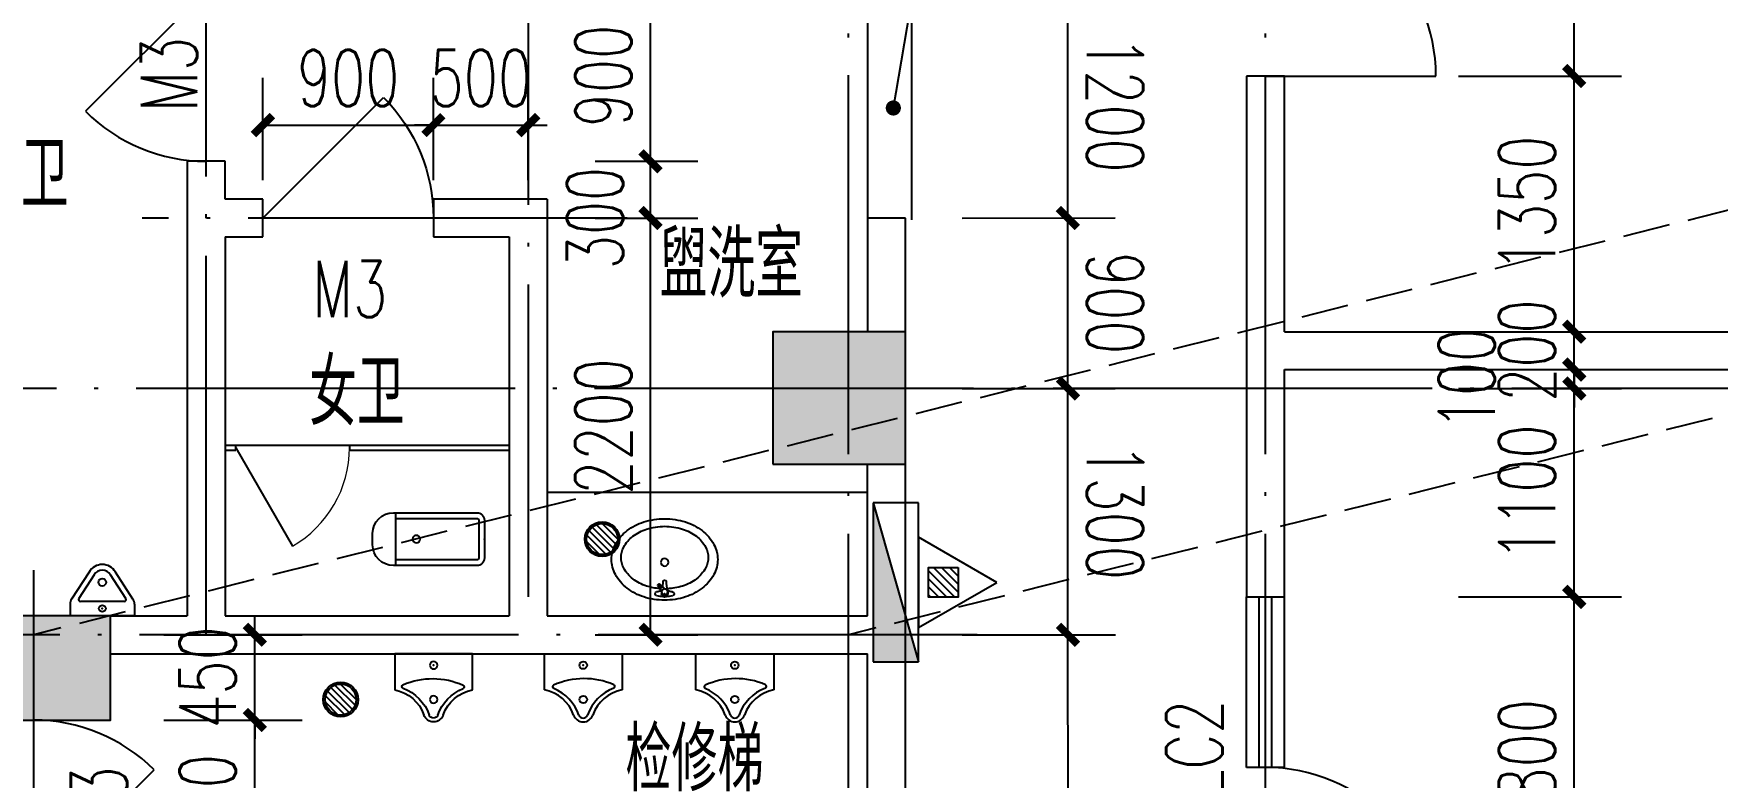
# Model space of a CAD drawing. Extents: x 63793 to 231107, y 20849 to 337643.
# Drawn here: x 184299 to 193184, y 225779 to 229705 of the extents above; entities that cross this region are included whole.
import ezdxf

# ---------------------------------------------------------------- set-up
doc = ezdxf.new("R2010")
doc.units = 0
doc.header["$LTSCALE"] = 1000
doc.header["$MEASUREMENT"] = 0
for name, pattern in [('CONTINOUS', [0]), ('DASH', [0.35, 0.25, -0.1]), ('DOTE', [2.42, 2, -0.2, 0.02, -0.2])]:
    doc.linetypes.add(name, pattern=pattern)
for name, color, linetype in [('COLUMN', 2, 'Continuous'), ('DIM_LEAD', 3, 'Continuous'), ('DOTE', 1, 'DOTE'), ('EQUIP_消火栓', 7, 'Continuous'), ('EQUIP_消防', 7, 'Continuous'), ('LATRINE', 6, 'Continuous'), ('LVTRY', 6, 'Continuous'), ('PUB_DIM', 3, 'Continuous'), ('PUB_HATCH', 8, 'Continuous'), ('PUB_TEXT', 7, 'Continuous'), ('WALL', 2, 'Continuous'), ('WINDOW', 4, 'Continuous'), ('WINDOW_TEXT', 7, 'Continuous'), ('厨卫', 30, 'Continuous'), ('填充', 8, 'Continuous')]:
    doc.layers.add(name, color=color, linetype=linetype)
doc.styles.add('_TCH_DIM', font='SIMPLEX', dxfattribs={"bigfont": 'GBCBIG'})
doc.styles.add('_TCH_DIM_T3', font='SIMPLEX', dxfattribs={"width": 0.705882, "bigfont": 'GBCBIG'})
doc.styles.add('_TCH_WINDOW', font='SIMPLEX', dxfattribs={"height": 3.5, "bigfont": 'GBCBIG'})
doc.styles.get("Standard").update_dxf_attribs({"font": 'gbenor.shx', "bigfont": 'gbcbig.shx'})
doc.dimstyles.new('_TCH_ARCH&&100', dxfattribs={"dimtxt": 297.5, "dimasz": 100, "dimexe": 250, "dimexo": 300, "dimgap": 100, "dimtad": 1, "dimdec": 0, "dimzin": 0, "dimdsep": 46, "dimtxsty": '_TCH_DIM_T3', "dimblk": 'ARCHTICK', "dimcen": 0.09, "dimclrt": 7, "dimazin": 2, "dimtfac": 1, "dimtdec": 0, "dimtix": 1, "dimtmove": 2, "dimatfit": 3, "dimfxl": 0, "dimtolj": 1, "dimtzin": 0, "dimarcsym": 0})

# ---------------------------------------------------------------- blocks, each defined once
blk = doc.blocks.new('$lvtry$00000223')
for p, q in [((-205, 0, 0), (205, 0, 0)), ((-205, -190.9, 0), (-205, 0, 0)), ((205, 0, 0), (205, -190.9, 0))]:
    blk.add_line(p, q)
for centre in [(0, -60.4, 0), (0, -241.6, 0)]:
    blk.add_circle(centre, 20)
for centre, radius, start, end in [((-152.2, -175, 0), 10, 114.10839, 248.1394), ((5.1, -526.4, 0), 395, 66.66751, 114.10839), ((157.6, -172.9, 0), 10, 290.49411, 66.66751), ((-242.8, -390.6, 0), 203.4, 19.26394, 79.28939), ((-242.8, -400.9, 0), 233.4, 19.26394, 68.1394), ((242.8, -400.9, 0), 233.4, 110.49411, 160.73606), ((242.8, -390.6, 0), 203.4, 100.71061, 160.73606), ((0.2, -305.6, 0), 54, 199.26394, 269.77771), ((0.2, -316, 0), 24, 199.26394, 269.49984), ((-0.2, -305.6, 0), 54, 270.22229, 340.73606), ((-0.2, -316, 0), 24, 270.50016, 340.73606)]:
    blk.add_arc(centre, radius, start, end)
blk.add_point((0, -60.4, 0))
blk = doc.blocks.new('drgrt')
at = {"layer": '厨卫'}
h = blk.add_hatch(dxfattribs=at)
h.set_pattern_fill('ANSI31', color=256, scale=200, angle=-90, style=0)
h.set_pattern_definition([(135, (467302.654, -452121.677), (-17.6776695, -17.6776695), [])])
h.paths.add_polyline_path([(622638.9, -8722.7, 1), (622638.9, -8886.6, 1)])
h = blk.add_hatch(dxfattribs=at)
h.set_pattern_fill('ANSI31', color=256, scale=200, angle=-90, style=0)
h.set_pattern_definition([(135, (467302.654, -452121.677), (-17.6776695, -17.6776695), [])])
h.paths.add_polyline_path([(622638.9, -8722.7, 1), (622638.9, -8886.6, 1)])
h = blk.add_hatch(dxfattribs=at)
h.set_pattern_fill('ANSI31', color=256, scale=200, angle=-90, style=0)
h.set_pattern_definition([(135, (466585.184, -452264.022), (-17.6776695, -17.6776695), [])])
h.paths.add_polyline_path([(621921.4, -8865.1, 1), (621921.4, -9028.9, 1)])
h = blk.add_hatch(dxfattribs=at)
h.set_pattern_fill('ANSI31', color=256, scale=200, angle=-90, style=0)
h.set_pattern_definition([(135, (466585.184, -452264.022), (-17.6776695, -17.6776695), [])])
h.paths.add_polyline_path([(621921.4, -8865.1, 1), (621921.4, -9028.9, 1)])
h = blk.add_hatch(dxfattribs=at)
h.set_pattern_fill('ANSI31', color=256, scale=200, angle=-90, style=0)
h.set_pattern_definition([(135, (466585.184, -453600.247), (-17.6776695, -17.6776695), [])])
h.paths.add_polyline_path([(621921.4, -10201.3, 1), (621921.4, -10365.2, 1)])
h = blk.add_hatch(dxfattribs=at)
h.set_pattern_fill('ANSI31', color=256, scale=200, angle=-90, style=0)
h.set_pattern_definition([(135, (466585.184, -453600.247), (-17.6776695, -17.6776695), [])])
h.paths.add_polyline_path([(621921.4, -10201.3, 1), (621921.4, -10365.2, 1)])
h = blk.add_hatch(dxfattribs=at)
h.set_pattern_fill('ANSI31', color=256, scale=200, angle=-90, style=0)
h.set_pattern_definition([(135, (471002.692, -454509.946), (-17.6776695, -17.6776695), [])])
h.paths.add_polyline_path([(626338.9, -11111, 1), (626338.9, -11274.9, 1)])
h = blk.add_hatch(dxfattribs=at)
h.set_pattern_fill('ANSI31', color=256, scale=200, angle=-90, style=0)
h.set_pattern_definition([(135, (471002.692, -454509.946), (-17.6776695, -17.6776695), [])])
h.paths.add_polyline_path([(626338.9, -11111, 1), (626338.9, -11274.9, 1)])
h = blk.add_hatch(dxfattribs=at)
h.set_pattern_fill('ANSI31', color=256, scale=200, angle=-90, style=0)
h.set_pattern_definition([(135, (469622.653, -455356.53), (-17.6776695, -17.6776695), [])])
h.paths.add_polyline_path([(624958.9, -11957.6, 1), (624958.9, -12121.4, 1)])
h = blk.add_hatch(dxfattribs=at)
h.set_pattern_fill('ANSI31', color=256, scale=200, angle=-90, style=0)
h.set_pattern_definition([(135, (469622.653, -455356.53), (-17.6776695, -17.6776695), [])])
h.paths.add_polyline_path([(624958.9, -11957.6, 1), (624958.9, -12121.4, 1)])
h = blk.add_hatch(dxfattribs=at)
h.set_pattern_fill('ANSI31', color=256, scale=200, angle=-90, style=0)
h.set_pattern_definition([(135, (464652.654, -456055.464), (-17.6776695, -17.6776695), [])])
h.paths.add_polyline_path([(619988.9, -12656.5, 1), (619988.9, -12820.4, 1)])
h = blk.add_hatch(dxfattribs=at)
h.set_pattern_fill('ANSI31', color=256, scale=200, angle=-90, style=0)
h.set_pattern_definition([(135, (464652.654, -456055.464), (-17.6776695, -17.6776695), [])])
h.paths.add_polyline_path([(619988.9, -12656.5, 1), (619988.9, -12820.4, 1)])
h = blk.add_hatch(dxfattribs=at)
h.set_pattern_fill('ANSI31', color=256, scale=200, angle=-90, style=0)
h.set_pattern_definition([(135, (468150.352, -456956.53), (-17.6776695, -17.6776695), [])])
h.paths.add_polyline_path([(623486.6, -13557.6, 1), (623486.6, -13721.4, 1)])
h = blk.add_hatch(dxfattribs=at)
h.set_pattern_fill('ANSI31', color=256, scale=200, angle=-90, style=0)
h.set_pattern_definition([(135, (468150.352, -456956.53), (-17.6776695, -17.6776695), [])])
h.paths.add_polyline_path([(623486.6, -13557.6, 1), (623486.6, -13721.4, 1)])
h = blk.add_hatch(dxfattribs=at)
h.set_pattern_fill('ANSI31', color=256, scale=200, angle=-90, style=0)
h.set_pattern_definition([(135, (464652.654, -460015.187), (-17.6776695, -17.6776695), [])])
h.paths.add_polyline_path([(619988.9, -16616.2, 1), (619988.9, -16780.1, 1)])
for centre, radius in [((622638.9, -8804.7), 91.9), ((622638.9, -8804.7), 91.9), ((622638.9, -8804.7), 81.9), ((622638.9, -8804.7), 81.9), ((621921.4, -8947), 91.9), ((621921.4, -8947), 91.9), ((621921.4, -8947), 81.9), ((621921.4, -8947), 81.9), ((621921.4, -10283.2), 91.9), ((621921.4, -10283.2), 91.9), ((621921.4, -10283.2), 81.9), ((621921.4, -10283.2), 81.9), ((626338.9, -11192.9, 0), 91.9), ((626338.9, -11192.9, 0), 91.9), ((626338.9, -11192.9, 0), 81.9), ((626338.9, -11192.9, 0), 81.9), ((624958.9, -12039.5), 91.9), ((624958.9, -12039.5), 91.9), ((624958.9, -12039.5), 81.9), ((624958.9, -12039.5), 81.9), ((619988.9, -12738.4), 91.9), ((619988.9, -12738.4), 91.9), ((619988.9, -12738.4), 81.9), ((619988.9, -12738.4), 81.9), ((623486.6, -13639.5), 91.9), ((623486.6, -13639.5), 91.9), ((623486.6, -13639.5), 81.9), ((623486.6, -13639.5), 81.9), ((619988.9, -16698.2), 91.9), ((619988.9, -16698.2), 81.9)]:
    blk.add_circle(centre, radius, dxfattribs=at)
blk = doc.blocks.new('$TwtSys$00000434')
for p, q in [((-0.5, 0.5), (-0.5, -0.5)), ((-0.5, -0.5), (0.5, 0.5)), ((0.5, 0.5), (-0.5, 0.5)), ((0.5, -0.5), (0.5, 0.5)), ((-0.5, -0.5), (0.5, -0.5))]:
    blk.add_line(p, q)
blk.add_solid([(0.5, -0.5), (0.5, 0.5), (-0.5, -0.5)])
blk = doc.blocks.new('$ATTACHMENT$00000214')
h = blk.add_hatch()
h.set_pattern_fill('ANSI31', color=256, scale=200, style=0)
h.set_pattern_definition([(45, (-38543.802, -6842.639), (-17.67767, 17.67767), [])])
h.paths.add_polyline_path([(-64.9, 1.9), (64.9, 1.9), (64.9, -127.9), (-64.9, -127.9)])
for points in [[(0, 171.8), (-198.4, -171.8), (198.4, -171.8)], [(-64.9, 1.9), (64.9, 1.9), (64.9, -127.9), (-64.9, -127.9)]]:
    blk.add_lwpolyline(points, close=True)
blk = doc.blocks.new('dsff')
at = {"layer": 'EQUIP_消火栓', "xscale": 840, "yscale": 240, "zscale": 840, "rotation": 270}
blk.add_blockref('$TwtSys$00000434', (399349, -10216.9), dxfattribs=at)
at = {"layer": 'EQUIP_消防', "xscale": 1.2, "yscale": 1.2, "zscale": 1.2, "rotation": 270}
blk.add_blockref('$ATTACHMENT$00000214', (399675.2, -10216.9), dxfattribs=at)
blk = doc.blocks.new('_ArchTick')
at = {"color": 0, "linetype": 'ByBlock', "const_width": 0.4}
blk.add_lwpolyline([(-0.5, -0.5), (0.5, 0.5)], dxfattribs=at)
blk = doc.blocks.new('*D1113')
at = {"layer": 'Defpoints', "color": 0, "transparency": 16777216}
for p in [(191518.8, 226731.2), (192429, 226731.2), (191518.8, 224931.2)]:
    blk.add_point(p, dxfattribs=at)
at = {"layer": 'PUB_DIM', "color": 0, "lineweight": -2, "transparency": 16777216}
for p, q in [((191818.8, 226731.2), (192679, 226731.2)), ((192429, 224931.2), (192429, 226731.2)), ((191818.8, 224931.2), (192679, 224931.2))]:
    blk.add_line(p, q, dxfattribs=at)
at = {"layer": 'PUB_DIM', "color": 0, "lineweight": -2, "transparency": 16777216, "xscale": 100, "yscale": 100, "zscale": 100}
for p, rotation in [((192429, 226731.2), 90), ((192429, 224931.2), 270)]:
    blk.add_blockref('_ArchTick', p, dxfattribs=dict(at, rotation=rotation))
at = {"layer": 'PUB_DIM', "color": 7, "transparency": 16777216, "insert": (192180.3, 225831.2), "char_height": 297.5, "attachment_point": 5, "rotation": 90, "style": '_TCH_DIM_T3'}
blk.add_mtext('\\A1;1800', dxfattribs=at)
blk = doc.blocks.new('*D1114')
at = {"layer": 'Defpoints', "color": 0, "transparency": 16777216}
for p in [(191518.8, 227831.2), (192429, 227831.2), (191518.8, 226731.2)]:
    blk.add_point(p, dxfattribs=at)
at = {"layer": 'PUB_DIM', "color": 0, "lineweight": -2, "transparency": 16777216}
for p, q in [((191818.8, 227831.2), (192679, 227831.2)), ((192429, 226731.2), (192429, 227831.2)), ((191818.8, 226731.2), (192679, 226731.2))]:
    blk.add_line(p, q, dxfattribs=at)
at = {"layer": 'PUB_DIM', "color": 0, "lineweight": -2, "transparency": 16777216, "xscale": 100, "yscale": 100, "zscale": 100}
for p, rotation in [((192429, 227831.2), 90), ((192429, 226731.2), 270)]:
    blk.add_blockref('_ArchTick', p, dxfattribs=dict(at, rotation=rotation))
at = {"layer": 'PUB_DIM', "color": 7, "transparency": 16777216, "insert": (192180.3, 227281.2), "char_height": 297.5, "attachment_point": 5, "rotation": 90, "style": '_TCH_DIM_T3'}
blk.add_mtext('\\A1;1100', dxfattribs=at)
blk = doc.blocks.new('*D1115')
at = {"layer": 'Defpoints', "color": 0, "transparency": 16777216}
for p in [(191518.8, 227931.2), (192429, 227931.2), (191518.8, 227831.2)]:
    blk.add_point(p, dxfattribs=at)
at = {"layer": 'PUB_DIM', "color": 0, "lineweight": -2, "transparency": 16777216}
for p, q in [((192429, 227931.2), (192429, 228031.2)), ((191818.8, 227931.2), (192679, 227931.2)), ((192429, 227831.2), (192429, 227931.2)), ((191818.8, 227831.2), (192679, 227831.2)), ((192429, 227831.2), (192429, 227731.2))]:
    blk.add_line(p, q, dxfattribs=at)
at = {"layer": 'PUB_DIM', "color": 0, "lineweight": -2, "transparency": 16777216, "xscale": 100, "yscale": 100, "zscale": 100}
for p, rotation in [((192429, 227931.2), 270), ((192429, 227831.2), 90)]:
    blk.add_blockref('_ArchTick', p, dxfattribs=dict(at, rotation=rotation))
at = {"layer": 'PUB_DIM', "color": 7, "transparency": 16777216, "insert": (191861.5, 227881.2), "char_height": 297.5, "attachment_point": 5, "rotation": 90, "style": '_TCH_DIM_T3'}
blk.add_mtext('\\A1;100', dxfattribs=at)
blk = doc.blocks.new('*D1116')
at = {"layer": 'Defpoints', "color": 0, "transparency": 16777216}
for p in [(191518.8, 228131.2), (192429, 228131.2), (191518.8, 227931.2)]:
    blk.add_point(p, dxfattribs=at)
at = {"layer": 'PUB_DIM', "color": 0, "lineweight": -2, "transparency": 16777216}
for p, q in [((192429, 228131.2), (192429, 228231.2)), ((191818.8, 228131.2), (192679, 228131.2)), ((192429, 227931.2), (192429, 228131.2)), ((191818.8, 227931.2), (192679, 227931.2)), ((192429, 227931.2), (192429, 227831.2))]:
    blk.add_line(p, q, dxfattribs=at)
at = {"layer": 'PUB_DIM', "color": 0, "lineweight": -2, "transparency": 16777216, "xscale": 100, "yscale": 100, "zscale": 100}
for p, rotation in [((192429, 228131.2), 270), ((192429, 227931.2), 90)]:
    blk.add_blockref('_ArchTick', p, dxfattribs=dict(at, rotation=rotation))
at = {"layer": 'PUB_DIM', "color": 7, "transparency": 16777216, "insert": (192180.3, 228031.2), "char_height": 297.5, "attachment_point": 5, "rotation": 90, "style": '_TCH_DIM_T3'}
blk.add_mtext('\\A1;200', dxfattribs=at)
blk = doc.blocks.new('*D1117')
at = {"layer": 'Defpoints', "color": 0, "transparency": 16777216}
for p in [(191518.8, 229480.9), (192429, 229480.9), (191518.8, 228131.2)]:
    blk.add_point(p, dxfattribs=at)
at = {"layer": 'PUB_DIM', "color": 0, "lineweight": -2, "transparency": 16777216}
for p, q in [((191818.8, 229480.9), (192679, 229480.9)), ((192429, 228131.2), (192429, 229480.9)), ((191818.8, 228131.2), (192679, 228131.2))]:
    blk.add_line(p, q, dxfattribs=at)
at = {"layer": 'PUB_DIM', "color": 0, "lineweight": -2, "transparency": 16777216, "xscale": 100, "yscale": 100, "zscale": 100}
for p, rotation in [((192429, 229480.9), 90), ((192429, 228131.2), 270)]:
    blk.add_blockref('_ArchTick', p, dxfattribs=dict(at, rotation=rotation))
at = {"layer": 'PUB_DIM', "color": 7, "transparency": 16777216, "insert": (192180.3, 228806), "char_height": 297.5, "attachment_point": 5, "rotation": 90, "style": '_TCH_DIM_T3'}
blk.add_mtext('\\A1;1350', dxfattribs=at)
blk = doc.blocks.new('*D1118')
at = {"layer": 'Defpoints', "color": 0, "transparency": 16777216}
for p in [(191518.8, 231280.9), (192429, 231280.9), (191518.8, 229480.9)]:
    blk.add_point(p, dxfattribs=at)
at = {"layer": 'PUB_DIM', "color": 0, "lineweight": -2, "transparency": 16777216}
for p, q in [((191818.8, 231280.9), (192679, 231280.9)), ((192429, 229480.9), (192429, 231280.9)), ((191818.8, 229480.9), (192679, 229480.9))]:
    blk.add_line(p, q, dxfattribs=at)
at = {"layer": 'PUB_DIM', "color": 0, "lineweight": -2, "transparency": 16777216, "xscale": 100, "yscale": 100, "zscale": 100}
for p, rotation in [((192429, 231280.9), 90), ((192429, 229480.9), 270)]:
    blk.add_blockref('_ArchTick', p, dxfattribs=dict(at, rotation=rotation))
at = {"layer": 'PUB_DIM', "color": 7, "transparency": 16777216, "insert": (192180.3, 230380.9), "char_height": 297.5, "attachment_point": 5, "rotation": 90, "style": '_TCH_DIM_T3'}
blk.add_mtext('\\A1;1800', dxfattribs=at)
blk = doc.blocks.new('*D1181')
at = {"layer": 'Defpoints', "color": 0, "transparency": 16777216}
for p in [(186909, 229221.8), (186409, 228631.2), (186909, 228631.2)]:
    blk.add_point(p, dxfattribs=at)
at = {"layer": 'PUB_DIM', "color": 0, "lineweight": -2, "transparency": 16777216}
for p, q in [((186409, 228931.2), (186409, 229471.8)), ((186909, 228931.2), (186909, 229471.8)), ((186409, 229221.8), (186309, 229221.8)), ((186409, 229221.8), (186909, 229221.8)), ((186909, 229221.8), (187009, 229221.8))]:
    blk.add_line(p, q, dxfattribs=at)
at = {"layer": 'PUB_DIM', "color": 0, "lineweight": -2, "transparency": 16777216, "xscale": 100, "yscale": 100, "zscale": 100}
blk.add_blockref('_ArchTick', (186409, 229221.8), dxfattribs=at)
at = {"layer": 'PUB_DIM', "color": 0, "lineweight": -2, "transparency": 16777216, "xscale": 100, "yscale": 100, "zscale": 100, "rotation": 180}
blk.add_blockref('_ArchTick', (186909, 229221.8), dxfattribs=at)
at = {"layer": 'PUB_DIM', "color": 7, "transparency": 16777216, "insert": (186659, 229470.5), "char_height": 297.5, "attachment_point": 5, "style": '_TCH_DIM_T3'}
blk.add_mtext('\\A1;500', dxfattribs=at)
blk = doc.blocks.new('*D1182')
at = {"layer": 'Defpoints', "color": 0, "transparency": 16777216}
for p in [(186409, 229221.8), (185509, 228631.2), (186409, 228631.2)]:
    blk.add_point(p, dxfattribs=at)
at = {"layer": 'PUB_DIM', "color": 0, "lineweight": -2, "transparency": 16777216}
for p, q in [((185509, 228931.2), (185509, 229471.8)), ((186409, 228931.2), (186409, 229471.8)), ((185509, 229221.8), (186409, 229221.8))]:
    blk.add_line(p, q, dxfattribs=at)
at = {"layer": 'PUB_DIM', "color": 0, "lineweight": -2, "transparency": 16777216, "xscale": 100, "yscale": 100, "zscale": 100, "rotation": 180}
blk.add_blockref('_ArchTick', (185509, 229221.8), dxfattribs=at)
at = {"layer": 'PUB_DIM', "color": 0, "lineweight": -2, "transparency": 16777216, "xscale": 100, "yscale": 100, "zscale": 100}
blk.add_blockref('_ArchTick', (186409, 229221.8), dxfattribs=at)
at = {"layer": 'PUB_DIM', "color": 7, "transparency": 16777216, "insert": (185959, 229470.5), "char_height": 297.5, "attachment_point": 5, "style": '_TCH_DIM_T3'}
blk.add_mtext('\\A1;900', dxfattribs=at)
blk = doc.blocks.new('*D1215')
at = {"layer": 'Defpoints', "color": 0, "transparency": 16777216}
for p in [(184686.5, 226531.2), (185466.3, 226531.2), (184686.5, 226081.2)]:
    blk.add_point(p, dxfattribs=at)
at = {"layer": 'PUB_DIM', "color": 0, "lineweight": -2, "transparency": 16777216}
for p, q in [((185466.3, 226531.2), (185466.3, 226631.2)), ((184986.5, 226531.2), (185716.3, 226531.2)), ((185466.3, 226081.2), (185466.3, 226531.2)), ((184986.5, 226081.2), (185716.3, 226081.2)), ((185466.3, 226081.2), (185466.3, 225981.2))]:
    blk.add_line(p, q, dxfattribs=at)
at = {"layer": 'PUB_DIM', "color": 0, "lineweight": -2, "transparency": 16777216, "xscale": 100, "yscale": 100, "zscale": 100}
for p, rotation in [((185466.3, 226531.2), 270), ((185466.3, 226081.2), 90)]:
    blk.add_blockref('_ArchTick', p, dxfattribs=dict(at, rotation=rotation))
at = {"layer": 'PUB_DIM', "color": 7, "transparency": 16777216, "insert": (185217.5, 226306.2), "char_height": 297.5, "attachment_point": 5, "rotation": 90, "style": '_TCH_DIM_T3'}
blk.add_mtext('\\A1;450', dxfattribs=at)
blk = doc.blocks.new('*D1216')
at = {"layer": 'Defpoints', "color": 0, "transparency": 16777216}
for p in [(184686.5, 226081.2), (185466.3, 226081.2), (184686.5, 225181.2)]:
    blk.add_point(p, dxfattribs=at)
at = {"layer": 'PUB_DIM', "color": 0, "lineweight": -2, "transparency": 16777216}
for p, q in [((184986.5, 226081.2), (185716.3, 226081.2)), ((185466.3, 225181.2), (185466.3, 226081.2)), ((184986.5, 225181.2), (185716.3, 225181.2))]:
    blk.add_line(p, q, dxfattribs=at)
at = {"layer": 'PUB_DIM', "color": 0, "lineweight": -2, "transparency": 16777216, "xscale": 100, "yscale": 100, "zscale": 100}
for p, rotation in [((185466.3, 226081.2), 90), ((185466.3, 225181.2), 270)]:
    blk.add_blockref('_ArchTick', p, dxfattribs=dict(at, rotation=rotation))
at = {"layer": 'PUB_DIM', "color": 7, "transparency": 16777216, "insert": (185217.5, 225631.2), "char_height": 297.5, "attachment_point": 5, "rotation": 90, "style": '_TCH_DIM_T3'}
blk.add_mtext('\\A1;900', dxfattribs=at)
blk = doc.blocks.new('*D1224')
at = {"layer": 'Defpoints', "color": 0, "transparency": 16777216}
for p in [(188899.5, 226531.2), (189757.5, 226531.4), (188900.5, 223331.2)]:
    blk.add_point(p, dxfattribs=at)
at = {"layer": 'PUB_DIM', "color": 0, "lineweight": -2, "transparency": 16777216}
for p, q in [((189199.5, 226531.3), (190007.5, 226531.5)), ((189758.6, 223331.4), (189757.5, 226531.4)), ((189200.5, 223331.3), (190008.6, 223331.5))]:
    blk.add_line(p, q, dxfattribs=at)
at = {"layer": 'PUB_DIM', "color": 0, "lineweight": -2, "transparency": 16777216, "xscale": 100, "yscale": 100, "zscale": 100}
for p, rotation in [((189757.5, 226531.4), 90.01919057545578), ((189758.6, 223331.4), 270.0191905754558)]:
    blk.add_blockref('_ArchTick', p, dxfattribs=dict(at, rotation=rotation))
at = {"layer": 'PUB_DIM', "color": 7, "transparency": 16777216, "insert": (190006.8, 224931.5), "char_height": 297.5, "attachment_point": 5, "rotation": 270.01919, "style": '_TCH_DIM_T3'}
blk.add_mtext('\\A1;3200', dxfattribs=at)
blk = doc.blocks.new('*D1225')
at = {"layer": 'Defpoints', "color": 0, "transparency": 16777216}
for p in [(188899, 227830.9), (189757, 227831.2), (188899.5, 226531.2)]:
    blk.add_point(p, dxfattribs=at)
at = {"layer": 'PUB_DIM', "color": 0, "lineweight": -2, "transparency": 16777216}
for p, q in [((189199, 227831), (190007, 227831.3)), ((189757.5, 226531.4), (189757, 227831.2)), ((189199.5, 226531.3), (190007.5, 226531.5))]:
    blk.add_line(p, q, dxfattribs=at)
at = {"layer": 'PUB_DIM', "color": 0, "lineweight": -2, "transparency": 16777216, "xscale": 100, "yscale": 100, "zscale": 100}
for p, rotation in [((189757, 227831.2), 90.01919057545558), ((189757.5, 226531.4), 270.0191905754556)]:
    blk.add_blockref('_ArchTick', p, dxfattribs=dict(at, rotation=rotation))
at = {"layer": 'PUB_DIM', "color": 7, "transparency": 16777216, "insert": (190006, 227181.4), "char_height": 297.5, "attachment_point": 5, "rotation": 270.01919, "style": '_TCH_DIM_T3'}
blk.add_mtext('\\A1;1300', dxfattribs=at)
blk = doc.blocks.new('*D1226')
at = {"layer": 'Defpoints', "color": 0, "transparency": 16777216}
for p in [(188898.7, 228731.2), (189756.7, 228731.4), (188899, 227830.9)]:
    blk.add_point(p, dxfattribs=at)
at = {"layer": 'PUB_DIM', "color": 0, "lineweight": -2, "transparency": 16777216}
for p, q in [((189198.7, 228731.3), (190006.7, 228731.5)), ((189757, 227831.2), (189756.7, 228731.4)), ((189199, 227831), (190007, 227831.3))]:
    blk.add_line(p, q, dxfattribs=at)
at = {"layer": 'PUB_DIM', "color": 0, "lineweight": -2, "transparency": 16777216, "xscale": 100, "yscale": 100, "zscale": 100}
for p, rotation in [((189756.7, 228731.4), 90.01919057545501), ((189757, 227831.2), 270.019190575455)]:
    blk.add_blockref('_ArchTick', p, dxfattribs=dict(at, rotation=rotation))
at = {"layer": 'PUB_DIM', "color": 7, "transparency": 16777216, "insert": (190005.6, 228281.4), "char_height": 297.5, "attachment_point": 5, "rotation": 270.01919, "style": '_TCH_DIM_T3'}
blk.add_mtext('\\A1;900', dxfattribs=at)
blk = doc.blocks.new('*D1227')
at = {"layer": 'Defpoints', "color": 0, "transparency": 16777216}
for p in [(188898.3, 229931.2), (189756.3, 229931.4), (188898.7, 228731.2)]:
    blk.add_point(p, dxfattribs=at)
at = {"layer": 'PUB_DIM', "color": 0, "lineweight": -2, "transparency": 16777216}
for p, q in [((189198.3, 229931.3), (190006.3, 229931.5)), ((189756.7, 228731.4), (189756.3, 229931.4)), ((189198.7, 228731.3), (190006.7, 228731.5))]:
    blk.add_line(p, q, dxfattribs=at)
at = {"layer": 'PUB_DIM', "color": 0, "lineweight": -2, "transparency": 16777216, "xscale": 100, "yscale": 100, "zscale": 100}
for p, rotation in [((189756.3, 229931.4), 90.01919057545673), ((189756.7, 228731.4), 270.0191905754567)]:
    blk.add_blockref('_ArchTick', p, dxfattribs=dict(at, rotation=rotation))
at = {"layer": 'PUB_DIM', "color": 7, "transparency": 16777216, "insert": (190005.3, 229331.5), "char_height": 297.5, "attachment_point": 5, "rotation": 270.01919, "style": '_TCH_DIM_T3'}
blk.add_mtext('\\A1;1200', dxfattribs=at)
blk = doc.blocks.new('*D1229')
at = {"layer": 'Defpoints', "color": 0, "transparency": 16777216}
for p in [(186961.8, 228731.2), (187554.4, 228731.2), (186961.8, 226531.2)]:
    blk.add_point(p, dxfattribs=at)
at = {"layer": 'PUB_DIM', "color": 0, "lineweight": -2, "transparency": 16777216}
for p, q in [((187261.8, 228731.2), (187804.4, 228731.2)), ((187554.4, 226531.2), (187554.4, 228731.2)), ((187261.8, 226531.2), (187804.4, 226531.2))]:
    blk.add_line(p, q, dxfattribs=at)
at = {"layer": 'PUB_DIM', "color": 0, "lineweight": -2, "transparency": 16777216, "xscale": 100, "yscale": 100, "zscale": 100}
for p, rotation in [((187554.4, 228731.2), 90), ((187554.4, 226531.2), 270)]:
    blk.add_blockref('_ArchTick', p, dxfattribs=dict(at, rotation=rotation))
at = {"layer": 'PUB_DIM', "color": 7, "transparency": 16777216, "insert": (187305.7, 227631.2), "char_height": 297.5, "attachment_point": 5, "rotation": 90, "style": '_TCH_DIM_T3'}
blk.add_mtext('\\A1;2200', dxfattribs=at)
blk = doc.blocks.new('*D1230')
at = {"layer": 'Defpoints', "color": 0, "transparency": 16777216}
for p in [(186961.8, 229031.2), (187554.4, 229031.2), (186961.8, 228731.2)]:
    blk.add_point(p, dxfattribs=at)
at = {"layer": 'PUB_DIM', "color": 0, "lineweight": -2, "transparency": 16777216}
for p, q in [((187261.8, 229031.2), (187804.4, 229031.2)), ((187554.4, 228731.2), (187554.4, 229031.2)), ((187261.8, 228731.2), (187804.4, 228731.2))]:
    blk.add_line(p, q, dxfattribs=at)
at = {"layer": 'PUB_DIM', "color": 0, "lineweight": -2, "transparency": 16777216, "xscale": 100, "yscale": 100, "zscale": 100}
for p, rotation in [((187554.4, 229031.2), 90), ((187554.4, 228731.2), 270)]:
    blk.add_blockref('_ArchTick', p, dxfattribs=dict(at, rotation=rotation))
at = {"layer": 'PUB_DIM', "color": 7, "transparency": 16777216, "insert": (187261.8, 228731.2), "char_height": 297.5, "attachment_point": 5, "rotation": 90, "style": '_TCH_DIM_T3'}
blk.add_mtext('\\A1;300', dxfattribs=at)
blk = doc.blocks.new('*D1231')
at = {"layer": 'Defpoints', "color": 0, "transparency": 16777216}
for p in [(186961.8, 229931.2), (187554.4, 229931.2), (186961.8, 229031.2)]:
    blk.add_point(p, dxfattribs=at)
at = {"layer": 'PUB_DIM', "color": 0, "lineweight": -2, "transparency": 16777216}
for p, q in [((187261.8, 229931.2), (187804.4, 229931.2)), ((187554.4, 229031.2), (187554.4, 229931.2)), ((187261.8, 229031.2), (187804.4, 229031.2))]:
    blk.add_line(p, q, dxfattribs=at)
at = {"layer": 'PUB_DIM', "color": 0, "lineweight": -2, "transparency": 16777216, "xscale": 100, "yscale": 100, "zscale": 100}
for p, rotation in [((187554.4, 229931.2), 90), ((187554.4, 229031.2), 270)]:
    blk.add_blockref('_ArchTick', p, dxfattribs=dict(at, rotation=rotation))
at = {"layer": 'PUB_DIM', "color": 7, "transparency": 16777216, "insert": (187305.7, 229481.2), "char_height": 297.5, "attachment_point": 5, "rotation": 90, "style": '_TCH_DIM_T3'}
blk.add_mtext('\\A1;900', dxfattribs=at)
blk = doc.blocks.new('_FZH')
blk.add_lwpolyline([(-0.5, -0.5), (0.5, -0.5), (0.5, 0.5), (-0.5, 0.5)], close=True)
at = {"layer": 'PUB_HATCH'}
blk.add_solid([(-0.5, -0.5), (0.5, -0.5), (-0.5, 0.5), (0.5, 0.5)], dxfattribs=at)
blk = doc.blocks.new('$DorLib2D$00000136')
at = {"color": 0, "linetype": 'DASH'}
blk.add_line((0.5075, 0.6667), (-0.5075, 0.6667), dxfattribs=at)
at = {"color": 0, "linetype": 'Continuous'}
blk.add_line((-0.5, -0.5), (0.5, -0.5), dxfattribs=at)
blk = doc.blocks.new('$DorLib2D$00000114')
at = {"color": 0}
blk.add_line((0.5, 0), (-0.2071, 0.7071), dxfattribs=at)
blk.add_arc((0.5, 0), 1, 135, 180, dxfattribs=at)
blk = doc.blocks.new('$lvtry$00000221')
for p, q in [((-170, 0, 0), (170, 0, 0)), ((-170, -61.1, 0), (-170, 0, 0)), ((-161.9, -88.4, 0), (-69.3, -230.6, 0)), ((-115.8, -76, 0), (115.8, -76, 0)), ((69.3, -230.6, 0), (161.9, -88.4, 0)), ((170, -61.1, 0), (170, 0, 0)), ((-124.2, -91.5, 0), (-43.3, -215.6, 0)), ((43.3, -215.6, 0), (124.2, -91.5, 0))]:
    blk.add_line(p, q)
for centre, radius in [((0, -38, 0), 17.7), ((0, -177, 0), 20)]:
    blk.add_circle(centre, radius)
for centre, radius, start, end in [((-120, -61.1, 0), 50, 180, 213.0863), ((-115.8, -86, 0), 10, 90, 213.0863), ((115.8, -86, 0), 10, 326.9137, 90), ((120, -61.1, 0), 50, 326.9137, 0), ((0, -190.6, 0), 80, 210, 330), ((0, -190.6, 0), 50, 210, 330)]:
    blk.add_arc(centre, radius, start, end)
blk.add_point((0, -38, 0))
blk = doc.blocks.new('$TCHSYS$APDOOR2D')
blk.add_line((0.5, 0), (0, 0.866))
at = {"lineweight": 13}
blk.add_arc((0.5, 0), 1, 120, 180, dxfattribs=at)
blk = doc.blocks.new('$lvtry$00000193')
for p, q in [((-16.7, -42.8, 0), (-16.7, -32.9, 0)), ((16.7, -42.8, 0), (16.7, -32.9, 0))]:
    blk.add_line(p, q)
at = {"elevation": 0}
blk.add_lwpolyline([(280, -215, 0.12431), (260, -135.8, 0.105707), (198, -63, 0.086941), (110.2, -17.1, 0.077137), (0, 0, 0.077137), (-110.2, -17.1, 0.086941), (-198, -63, 0.105707), (-260, -135.8, 0.12431), (-280, -215, 0.12431), (-260, -294.2, 0.105707), (-198, -367, 0.086941), (-110.2, -412.9, 0.077137), (0, -430, 0.077137), (110.2, -412.9, 0.086941), (198, -367, 0.105707), (260, -294.2, 0.12431)], format="xyb", close=True, dxfattribs=at)
blk.add_lwpolyline([(-25.3, -61, 0.056876), (-95, -74.7, 0.086941), (-167.5, -112.6, 0.105707), (-216, -169.5, 0.12431), (-230, -225, 0.12431), (-216, -280.5, 0.105707), (-167.5, -337.4, 0.086941), (-95, -375.3, 0.077137), (0, -390, 0.077137), (95, -375.3, 0.086941), (167.5, -337.4, 0.105707), (216, -280.5, 0.12431), (230, -225, 0.12431), (216, -169.5, 0.105707), (167.5, -112.6, 0.086941), (95, -74.7, 0.06676), (12.9, -60.3, 0.06676)], format="xyb", dxfattribs=at)
for centre, radius in [((0, -42.8, 0), 16.7), ((0, -200, 0), 20)]:
    blk.add_circle(centre, radius)
for centre, radius, start, end in [((-40.2, -33.6, 0), 10.1, 106.60956, 258.16482), ((-64.3, 233.9, 0), 258.7, 274.70692, 282.37316), ((-74.6, -212.9, 0), 172.6, 71.36005, 79.18732), ((-28.9, -79.5, 0), 6.77, 155.34398, 308.32242), ((-171, 19, 0), 166.2, 324.84107, 338.13372), ((-171, 19, 0), 169.7, 324.84107, 331.35233), ((-28.9, -79.5, 0), 3.37, 155.34398, 308.32242), ((100.4, -194.3, 0), 169.7, 132.31406, 138.82532), ((100.4, -194.3, 0), 166.2, 125.53268, 138.82532), ((-12.3, -58.4, 0), 10.6, 201.89238, 261.77402), ((0, -32.9, 0), 16.7, 0, 180), ((-381.1, -115.2, 0), 372.2, 2.39824, 6.76269), ((64.3, 233.9, 0), 258.7, 257.62684, 265.29308), ((381.1, -115.2, 0), 372.2, 170.10083, 177.60176), ((74.6, -212.9, 0), 172.6, 100.81268, 110.41907), ((40.2, -33.6, 0), 10.1, 281.83518, 73.39044), ((0, -95.9, 0), 9.9, 201.78369, 338.21631)]:
    blk.add_arc(centre, radius, start, end)
blk.add_point((0, -32.9, 0))
blk = doc.blocks.new('$lvtry$00000202')
for p, q in [((-139.8, -40, 0), (-139.8, -479.7, 0)), ((-109.8, -40, 0), (-109.8, -469.7, 0)), ((99.8, 0, 0), (-99.8, 0, 0)), ((99.8, -30, 0), (-99.8, -30, 0)), ((109.8, -469.7, 0), (109.8, -40, 0)), ((139.8, -479.7, 0), (139.8, -40, 0)), ((139.8, -469.7, 0), (-139.8, -469.7, 0)), ((-29.8, -589.7, 0), (29.8, -589.7, 0))]:
    blk.add_line(p, q)
blk.add_circle((0, -358.6, 0), 20)
for centre, radius, start, end in [((-99.8, -40, 0), 40, 90, 180), ((-99.8, -40, 0), 10, 90, 180), ((99.8, -40, 0), 40, 0, 90), ((99.8, -40, 0), 10, 0, 90), ((-29.8, -479.7, 0), 110, 180, 270), ((29.8, -479.7, 0), 110, 270, 0)]:
    blk.add_arc(centre, radius, start, end)
blk.add_point((0, 0))

msp = doc.modelspace()

# ---------------------------------------------------------------- linework, layer by layer
at = {"layer": 'DIM_LEAD'}
msp.add_line((188835.8, 229312.2), (189225.8, 231609.1), dxfattribs=at)
at = {"layer": 'DIM_LEAD', "const_width": 40}
msp.add_lwpolyline([(188832.4, 229292.5, 1), (188839.1, 229331.9, 1)], format="xyb", close=True, dxfattribs=at)
at = {"layer": 'DOTE'}
for p, q in [((188599.3, 217804.9), (188599.3, 243987.7)), ((190799.3, 217804.9), (190799.3, 243716.4)), ((186909, 230800.7), (186909, 226731.2)), ((185209, 226531.2), (185209, 230676)), ((187430.6, 228731.2), (184871, 228731.2)), ((206199.3, 227831.2), (138837, 227831.2)), ((184299.3, 217804.9), (184299.3, 226873.2)), ((189277.9, 226531.2), (179980.4, 226531.2))]:
    msp.add_line(p, q, dxfattribs=at)
at = {"layer": 'LATRINE'}
for p, q in [((185365.4, 227531.2), (185309, 227531.2)), ((185309, 227531.2), (185309, 227506.2)), ((185309, 227506.2), (185365.4, 227506.2)), ((186192.6, 227531.2), (185365.4, 227531.2)), ((185365.4, 227506.2), (185365.4, 227531.2)), ((186809, 227531.2), (185965.4, 227531.2)), ((185965.4, 227531.2), (185965.4, 227506.2)), ((185965.4, 227506.2), (186809, 227506.2))]:
    msp.add_line(p, q, dxfattribs=at)
at = {"layer": 'LVTRY'}
msp.add_lwpolyline([(188699.3, 227281.7), (187009, 227281.7), (187009, 226881.5)], dxfattribs=at)
at = {"layer": 'WALL'}
for p, q in [((190899.3, 229480.9), (190699.3, 229480.9)), ((190699.3, 229480.9), (190699.3, 228031.2)), ((190899.3, 228131.2), (190899.3, 229480.9)), ((185309, 229031.2), (185109, 229031.2)), ((185109, 229031.2), (185109, 228731.2)), ((185309, 228831.2), (185309, 229031.2)), ((185509, 228831.2), (185309, 228831.2)), ((185509, 228631.2), (185509, 228831.2)), ((187009, 228831.2), (186409, 228831.2)), ((186409, 228831.2), (186409, 228631.2)), ((187009, 228831.2), (187009, 227531.7)), ((185109, 228731.2), (185109, 226631.2)), ((188899.3, 228731.2), (188699.3, 228731.2)), ((188699.3, 228731.2), (188699.3, 228131.2)), ((188899.3, 228131.2), (188899.3, 228731.2)), ((185309, 228631.2), (185509, 228631.2)), ((185309, 228631.2), (185309, 226631.2)), ((186409, 228631.2), (186809, 228631.2)), ((186809, 228631.2), (186809, 227531.7)), ((190899.3, 228131.2), (196099.3, 228131.2)), ((190699.3, 228031.2), (190699.3, 226731.2)), ((190899.3, 227931.2), (196099.3, 227931.2)), ((190899.3, 226731.2), (190899.3, 227931.2)), ((186809, 227531.7), (186809, 226631.2)), ((187009, 227531.7), (187009, 226631.2)), ((188699.3, 226631.2), (188699.3, 227431.2)), ((188899.3, 226531.2), (188899.3, 227431.2)), ((190699.3, 226731.2), (190899.3, 226731.2)), ((184704.2, 226631.2), (185109, 226631.2)), ((185309, 226631.2), (186809, 226631.2)), ((187009, 226631.2), (188699.3, 226631.2)), ((188899.3, 224634.9), (188899.3, 226531.2)), ((184704.2, 226431.2), (185209, 226431.2)), ((185209, 226431.2), (186912, 226431.2)), ((186912, 226431.2), (188699.3, 226431.2)), ((188699.3, 224634.9), (188699.3, 226431.2))]:
    msp.add_line(p, q, dxfattribs=at)
at = {"layer": 'WINDOW'}
for p, q in [((190799.3, 229480.9), (191699.3, 229480.9)), ((190699.3, 225831.2), (190699.3, 226731.2)), ((190765.9, 225831.2), (190765.9, 226731.2)), ((190832.6, 225831.2), (190832.6, 226731.2)), ((190899.3, 225831.2), (190899.3, 226731.2)), ((190899.3, 225831.2), (190699.3, 225831.2))]:
    msp.add_line(p, q, dxfattribs=at)
for centre in [(190799.3, 229480.9), (190799.3, 224931.2)]:
    msp.add_arc(centre, 900, 0, 90, dxfattribs=at)
at = {"layer": '填充', "color": 8, "linetype": 'DASH'}
for points in [[(217714.2, 234906.3), (184299.3, 226531.2)], [(222014.2, 234906.3), (188599.3, 226531.2)]]:
    msp.add_lwpolyline(points, dxfattribs=at)

# ---------------------------------------------------------------- block references
for name, p in [('dsff', (-210499.8, 237024.7)), ('drgrt', (-439039.6, 238229))]:
    msp.add_blockref(name, p)
at = {"layer": 'COLUMN'}
for p, xscale, yscale, zscale in [((188549.3, 227781.2), 699.9999999995343, 699.9999999995343, 699.9999999995343), ((184451.7, 226356.2), 504.8798976490507, 550.0000000178043, 550.0000000178043)]:
    msp.add_blockref('_FZH', p, dxfattribs=dict(at, xscale=xscale, yscale=yscale, zscale=zscale))
at = {"layer": 'LATRINE', "xscale": 600, "yscale": 600, "zscale": 25, "rotation": 180}
msp.add_blockref('$TCHSYS$APDOOR2D', (185665.4, 227518.7), dxfattribs=at)
at = {"layer": 'LVTRY', "yscale": -0.9999999999999998, "rotation": 90.00000000000001}
msp.add_blockref('$lvtry$00000202', (186677.8, 227036.1), dxfattribs=at)
at = {"layer": 'LVTRY', "yscale": -0.9999999999999989}
msp.add_blockref('$lvtry$00000193', (187628.9, 226713.9, 0), dxfattribs=at)
at = {"layer": 'LVTRY', "rotation": 180}
msp.add_blockref('$lvtry$00000221', (184661.5, 226631.7, 0), dxfattribs=at)
at = {"layer": 'LVTRY', "linetype": 'CONTINOUS', "yscale": -1, "rotation": 180.0000008304283}
msp.add_blockref('$lvtry$00000223', (186409.5, 226431.2, 0), dxfattribs=at)
at = {"layer": 'LVTRY', "linetype": 'CONTINOUS', "xscale": -1, "yscale": -1, "rotation": 180}
for p in [(187199.3, 226431.2, 0), (187999.3, 226431.2, 0)]:
    msp.add_blockref('$lvtry$00000223', p, dxfattribs=at)
at = {"layer": 'WINDOW', "xscale": -1200, "yscale": -200, "zscale": -1200, "rotation": 89.99999999999865}
msp.add_blockref('$DorLib2D$00000136', (188799.3, 229331.2), dxfattribs=at)
at = {"layer": 'WINDOW'}
ref = msp.add_blockref('$DorLib2D$00000114', (185209, 229481.2), dxfattribs=dict(at, xscale=-900, yscale=-900, zscale=-900, rotation=270.0000000000011))
ref.add_attrib('A', 'M3', (185161.6, 229291.2), dxfattribs={"layer": 'WINDOW_TEXT', "height": 297.5, "rotation": 90, "style": '_TCH_WINDOW', "width": 0.705882})
ref = msp.add_blockref('$DorLib2D$00000114', (185959, 228731.2), dxfattribs=dict(at, xscale=-900, yscale=900, zscale=-900, rotation=359.999999999998))
ref.add_attrib('A', 'M3', (185769, 228207.4), dxfattribs={"layer": 'WINDOW_TEXT', "height": 297.5, "style": '_TCH_WINDOW', "width": 0.705882})
ref = msp.add_blockref('$DorLib2D$00000114', (184299.3, 225631.2), dxfattribs=dict(at, xscale=-900, yscale=-900, zscale=-900, rotation=90))
ref.add_attrib('A', 'M3', (184792, 225441.2), dxfattribs={"layer": 'WINDOW_TEXT', "height": 297.5, "rotation": 90, "style": '_TCH_WINDOW', "width": 0.705882})

# ---------------------------------------------------------------- texts
at = {"char_height": 350, "width": 3190, "attachment_point": 1}
for s, insert in [('男卫', (183980.2, 229136.4)), ('盥洗室', (187603.2, 228661.8)), ('女卫', (185753, 227985.2))]:
    msp.add_mtext(s, dxfattribs=dict(at, insert=insert))
at = {"layer": 'PUB_TEXT', "style": '_TCH_DIM'}
msp.add_text('检修梯', height=337.59, dxfattribs=at).set_placement((187422, 225704.6))
at = {"layer": 'WINDOW_TEXT', "style": '_TCH_WINDOW', "width": 0.705882}
msp.add_text('MLC2', height=297.5, rotation=90, dxfattribs=at).set_placement((190573, 225451.2))

# ---------------------------------------------------------------- dimensions: what is measured, and where the dimension line sits
at = {"layer": 'PUB_DIM'}
for p1, p2, distance, text, picture, middle in [((191518.8, 229480.9), (191518.8, 231280.9), -910.3, '1800', '*D1118', (192180.3, 230380.9)), ((186961.8, 229031.2), (186961.8, 229931.2), -592.6, '900', '*D1231', (187305.7, 229481.2)), ((188898.7, 228731.2), (188898.3, 229931.2), -858, '1200', '*D1227', (190005.3, 229331.5)), ((185509, 228631.2), (186409, 228631.2), 590.6, '900', '*D1182', (185959, 229470.5)), ((186409, 228631.2), (186909, 228631.2), 590.6, '500', '*D1181', (186659, 229470.5)), ((191518.8, 228131.2), (191518.8, 229480.9), -910.3, '1350', '*D1117', (192180.3, 228806)), ((186961.8, 226531.2), (186961.8, 228731.2), -592.6, '2200', '*D1229', (187305.7, 227631.2)), ((188899, 227830.9), (188898.7, 228731.2), -858, '900', '*D1226', (190005.6, 228281.4)), ((191518.8, 227931.2), (191518.8, 228131.2), -910.3, '200', '*D1116', (192180.3, 228031.2)), ((188899.5, 226531.2), (188899, 227830.9), -858, '1300', '*D1225', (190006, 227181.4)), ((191518.8, 226731.2), (191518.8, 227831.2), -910.3, '1100', '*D1114', (192180.3, 227281.2)), ((191518.8, 224931.2), (191518.8, 226731.2), -910.3, '1800', '*D1113', (192180.3, 225831.2)), ((184686.5, 226081.2), (184686.5, 226531.2), -779.7, '450', '*D1215', (185217.5, 226306.2)), ((188900.5, 223331.2), (188899.5, 226531.2), -858, '3200', '*D1224', (190006.8, 224931.5)), ((184686.5, 225181.2), (184686.5, 226081.2), -779.7, '900', '*D1216', (185217.5, 225631.2))]:
    dim = msp.add_aligned_dim(p1=p1, p2=p2, distance=distance, text=text, dimstyle='_TCH_ARCH&&100', dxfattribs=at)
    dim.commit()
    dim.dimension.update_dxf_attribs({"geometry": picture, "text_midpoint": middle})
for base, p1, p2, text, picture, middle in [((187554.4, 229031.2), (186961.8, 228731.2), (186961.8, 229031.2), '300', '*D1230', (187261.8, 228731.2)), ((192429, 227931.2), (191518.8, 227831.2), (191518.8, 227931.2), '100', '*D1115', (191861.5, 227881.2))]:
    dim = msp.add_linear_dim(base=base, p1=p1, p2=p2, angle=90, text=text, dimstyle='_TCH_ARCH&&100', dxfattribs=at)
    dim.commit()
    dim.dimension.update_dxf_attribs({"geometry": picture, "text_midpoint": middle, "dimtype": 129})

doc.saveas('drawing.dxf')
